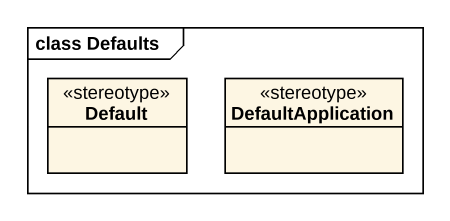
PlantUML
@startuml
mainframe class Defaults
hide circle
hide empty members
class Default <<stereotype>>
class DefaultApplication <<stereotype>>
@enduml
